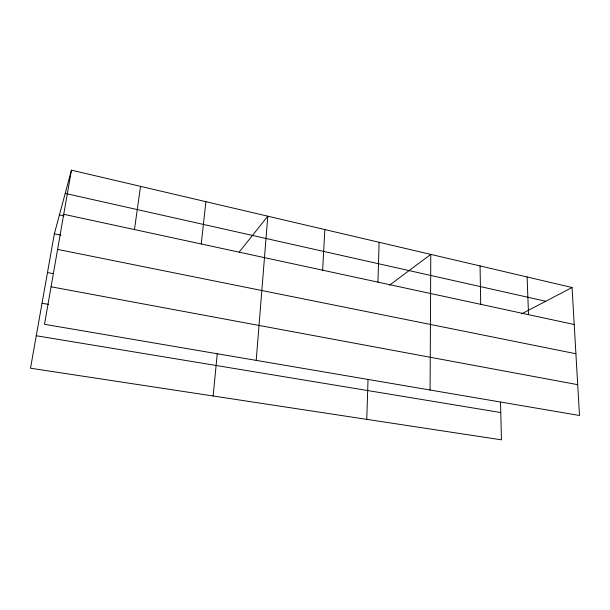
<?xml version="1.0" encoding="UTF-8"?>
<svg xmlns="http://www.w3.org/2000/svg" width="610" height="610" viewBox="0 0 610 610"><rect width="100%" height="100%" fill="white"/><g stroke="black" fill="none" stroke-linecap="round" stroke-linejoin="round"><path stroke-width="0.91" d="M430.096 390.019L430.782 254.393L389.447 285.244M377.956 282.14L379.1 242.277M366.762 419.36L368.028 379.329M322.659 270.2L324.84 229.558M256.208 360.388L267.805 216.184L239.288 251.953M213.134 395.997L217.282 353.426M201.254 243.985L205.898 201.674M134.452 229.551L140.544 186.355M71.446 170.159L44.507 324.306L579.5 415.486L572.058 287.508L71.446 170.159L54.366 233.775L30.5 368.219L501.45 439.841L500.513 402.127M521.68 313.837L572.058 287.508M36.264 335.752L500.772 412.551M42.037 303.239L48.51 304.39M51.065 286.784L577.708 384.674M47.481 272.548L53.024 273.608M57.599 249.391L575.909 353.754M54.366 233.775L60.802 235.109M59.429 214.911L64.035 215.902M63.737 214.285L574.208 324.52M65.209 193.4L545.729 301.264M527.101 276.971L528.542 314.661M480.062 265.937L480.718 304.337"/></g></svg>
